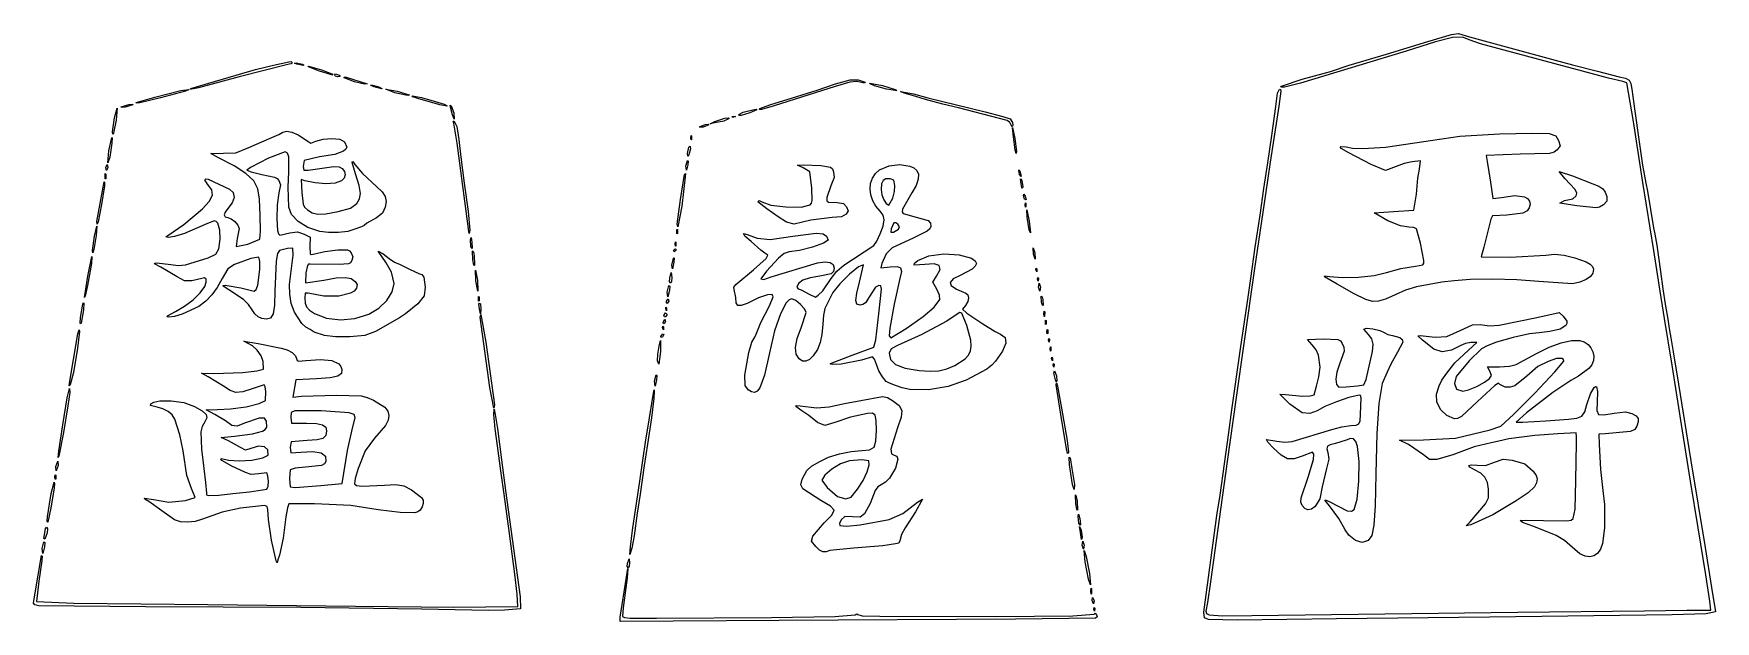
# Model space of a CAD drawing. Extents: x 118 to 1734, y 127 to 2403.
# Drawn here: x 180 to 988, y 2121 to 2403 of the extents above; entities that cross this region are included whole.
import ezdxf

# ---------------------------------------------------------------- set-up
doc = ezdxf.new("R2010")
doc.units = 0
doc.layers.get('0').update_dxf_attribs({"linetype": 'CONTINUOUS'})

msp = doc.modelspace()

# ---------------------------------------------------------------- linework, layer by layer
at = {"color": 7}
for points in [[(744.375, 2121.673515), (742.492265, 2122.552582), (742.23327, 2125.145025), (748.481588, 2171.625), (749.955997, 2181.375), (754.105425, 2211.375), (755.60775, 2222.25), (759.763425, 2251.5), (763.5618, 2277.375), (764.6799, 2285.25), (766.886625, 2300.25), (769.1733, 2315.625), (771.042825, 2328.375), (772.86075, 2340.75), (774.7911, 2353.875), (776.68425, 2367.75), (777.556828, 2374.098998), (778.533975, 2376), (779.038485, 2375.925751), (779.166703, 2375.122245), (778.115475, 2367.842903), (775.13235, 2348.25), (774.01485, 2341.125), (771.774, 2325.75), (766.539225, 2290.125), (761.4804, 2255.25), (757.48845, 2227.125), (753.3627, 2197.5), (749.5719, 2169.75), (745.441642, 2139.75), (743.935658, 2129.775585), (743.181334, 2125.734715), (743.499982, 2124.578337), (744.720377, 2123.871822), (751.180021, 2123.429856), (765.1875, 2123.651768), (892.875, 2125.15743), (953.625, 2125.873898), (974.1165, 2126.17962), (985.607925, 2126.24997), (985.08945, 2130.56247), (983.1549, 2143.12497), (979.558275, 2165.62497), (975.878475, 2188.12497), (972.00285, 2212.12497), (966.999525, 2243.62497), (963.35175, 2266.12497), (960.7944, 2282.24997), (958.1577, 2298.74997), (952.94145, 2331.37497), (948.3939, 2360.518117), (945.325125, 2379.080617), (943.3491, 2379.74997), (936.45585, 2381.351167), (924, 2384.701845), (910.125, 2388.397853), (874.98375, 2397.809377), (870.10875, 2399.546212), (866.328237, 2400.970774), (861.533775, 2400.84708), (853.312113, 2398.766438), (839.25, 2394.320152), (788.625, 2378.885153), (780.829978, 2377.014578), (779.144171, 2376.943507), (779.4906, 2377.531252), (789.440597, 2380.899664), (799.506075, 2383.49997), (802.9473, 2384.569538), (811.875, 2387.505953), (829.875, 2392.896743), (849.75, 2398.977548), (861.099375, 2402.358143), (864.394369, 2402.683151), (869.724375, 2401.22976), (887.25, 2396.31804), (910.875, 2389.912882), (919.125, 2387.673495), (931.125, 2384.625105), (941.625, 2382.034628), (944.685784, 2381.332399), (946.382484, 2380.428052), (947.191461, 2378.849572), (947.589075, 2376.124943), (949.125825, 2365.49997), (951.00915, 2351.99997), (952.8453, 2339.62497), (954.3885, 2331.015818), (955.2216, 2327.093647), (958.028475, 2309.62497), (958.690875, 2306.538997), (959.6514, 2301.288997), (961.456575, 2288.601053), (962.5551, 2280.351053), (963.6399, 2272.87497), (964.934925, 2265.74997), (965.62485, 2261.24997), (966.350475, 2256.74997), (967.524375, 2249.99997), (970.093575, 2234.62497), (976.0506, 2197.87497), (982.90095, 2156.24997), (985.92405, 2137.069275), (987.75, 2125.3227), (983.344259, 2124.481398), (966.970106, 2123.863872), (879.375, 2122.87179), (805.875, 2122.082295), (758.1607, 2121.394441), (744.375, 2121.673485)], [(255.876982, 2376.37698), (264.439477, 2378.991127), (286.875, 2385.455393), (295.5, 2387.59743), (302.8125, 2389.206637), (304.039537, 2389.318642), (304.5, 2388.837472), (304.074263, 2388.246007), (303.050685, 2388), (279, 2381.931555), (259.5, 2376.713085), (256.361419, 2376.050904), (255.792067, 2376.09084), (255.876982, 2376.37698)], [(306.75, 2388), (305.545073, 2388.485636), (306.375, 2388.622522), (309.375, 2388), (310.131735, 2387.538043), (309.740837, 2387.384057), (306.75, 2388)], [(322.875, 2383.102943), (317.625, 2384.640142), (312.375, 2386.706797), (312.141141, 2387.165452), (312.96531, 2386.998248), (318.59031, 2385.30483), (323.5875, 2383.416967), (324.001296, 2382.849383), (322.875, 2383.102943)], [(324.75, 2382.75), (325.329724, 2383.454767), (327, 2382.75), (327.571613, 2382.163762), (326.4375, 2382.011483), (325.245703, 2382.223686), (324.75, 2382.75)], [(334.373693, 2379.651157), (329.498693, 2381.530673), (329.488874, 2381.878457), (330.375, 2381.776882), (340.5, 2378.604052), (339.177542, 2378.422922), (334.373693, 2379.651157)], [(229.67217, 2369.672167), (238.609672, 2372.25294), (251.0625, 2375.470912), (255, 2375.977568), (253.3125, 2375.05212), (241.324388, 2371.964693), (231.389599, 2369.503282), (229.715482, 2369.300602), (229.67217, 2369.672167)], [(343.875, 2377.146), (342.196875, 2377.851277), (342.375, 2378.15853), (346.125, 2377.152082), (347.521801, 2376.421473), (347.536397, 2376.176725), (343.875, 2377.146082)], [(353.8125, 2374.378552), (349.5, 2376.09624), (354.822165, 2375.129925), (360.687502, 2373.290385), (360.469634, 2373.052346), (359.062295, 2373.184253), (353.8125, 2374.378552)], [(529.051208, 2366.801213), (533.86371, 2368.575195), (546.75, 2372.538323), (556.5, 2375.591827), (565.407623, 2378.5599), (572.308354, 2380.60716), (576.153518, 2380.549005), (579.558398, 2379.4416), (579.459427, 2379.118781), (578.499387, 2379.069298), (575.633947, 2379.68766), (572.258046, 2379.391265), (565.133947, 2377.347638), (549, 2372.206207), (535.895805, 2368.11852), (529.788024, 2366.381708), (528.852963, 2366.342075), (529.051208, 2366.801213)], [(589.875, 2376.02046), (584.047703, 2377.716383), (581.973306, 2378.57556), (581.765963, 2378.967082), (587.965142, 2377.758588), (593.97621, 2375.968462), (594.730063, 2375.424824), (593.999985, 2375.366685), (589.874985, 2376.02046)], [(649.5, 2359.14108), (649.004297, 2360.153097), (647.8125, 2360.983883), (624.441315, 2367.04545), (616.875, 2368.835512), (608.625, 2371.15941), (602.25, 2373.015998), (598.224, 2374.100535), (596.479335, 2374.97934), (602.738033, 2373.894212), (609.625995, 2371.951643), (630, 2366.992238), (637.125, 2365.146953), (645.700267, 2362.996523), (649.14505, 2361.912155), (650.322908, 2360.0625), (650.510448, 2358.602141), (650.18514, 2358), (649.5, 2359.14108)], [(218.309213, 2355.663525), (219.161938, 2362.329803), (220.539533, 2367), (220.002488, 2361.1875), (218.718878, 2354.958398), (218.432796, 2354.535508), (218.309213, 2355.663525)], [(222.398438, 2367.638257), (226.125, 2368.744793), (227.86866, 2368.865882), (227.965948, 2368.571513), (224.273438, 2367.464085), (222.601175, 2367.295386), (222.398438, 2367.638257)], [(375.375, 2368.512203), (364.808301, 2371.55307), (362.48432, 2372.410652), (362.118457, 2372.831152), (366.598583, 2372.023703), (372.678945, 2370.364013), (377.452058, 2368.849488), (378.91519, 2368.130784), (378.75, 2367.856125), (375.375, 2368.512203)], [(381.42069, 2363.8125), (380.50509, 2367.375), (380.37442, 2368.325429), (380.857343, 2368.125), (382.122469, 2364.639901), (382.289775, 2361.75), (381.42069, 2363.8125)], [(519, 2363.834633), (521.0625, 2364.958207), (525.576967, 2366.12013), (527.184967, 2366.473285), (527.607803, 2366.222175), (524.171422, 2364.728843), (520.078088, 2363.503222), (519.316687, 2363.429918), (519, 2363.834633)], [(389.314298, 2307.75), (388.804725, 2311.438605), (383.63865, 2350.125), (382.060178, 2359.81053), (381.842821, 2360.750454), (382.275675, 2360.763638), (383.47845, 2358.10688), (384.430373, 2352), (385.506757, 2343.375), (387.035348, 2331), (388.974128, 2317.43016), (389.801325, 2308.43016), (389.518771, 2306.813813), (389.314298, 2307.75)], [(500.038935, 2358.073365), (502.838522, 2359.195587), (504.165151, 2359.311729), (504.496042, 2358.945855), (501.735615, 2357.83791), (500.295584, 2357.768871), (500.038935, 2358.073365)], [(507.446055, 2360.504212), (512.257255, 2362.119758), (513.86411, 2362.301031), (514.228005, 2361.916673), (511.69668, 2360.756917), (507.375, 2359.884832), (505.125, 2359.428765)], [(515.859375, 2363.012332), (517.296877, 2362.953158), (516.312502, 2362.559242), (515.533935, 2362.709522), (515.859375, 2363.012363)], [(651.534442, 2346.75), (650.713642, 2353.125), (650.3484, 2357.625), (651.435855, 2352.375), (652.248067, 2346.14905), (652.089291, 2345.17933), (651.534442, 2346.75)], [(216.497512, 2346.5625), (217.849587, 2352.884298), (218.038906, 2352.650811), (217.892235, 2350.125), (217.004126, 2343.375701), (215.991975, 2340.75), (216.497512, 2346.5625)], [(319.972613, 2257.890127), (315.097613, 2259.562598), (313.125, 2260.765635), (311.121879, 2261.836769), (309.066227, 2263.720829), (305.530118, 2269.12152), (304.085407, 2273.216802), (303.334297, 2277.662282), (303.279059, 2282.432001), (303.921967, 2287.5), (304.934543, 2296.5), (304.874993, 2299.875), (302.252167, 2299.614705), (298.414605, 2298.704303), (297.419211, 2297.176819), (296.739265, 2293.633341), (296.182485, 2279.25), (295.990417, 2272.444264), (295.372772, 2268.325457), (294.150111, 2266.293921), (292.142992, 2265.75), (289.984666, 2266.033361), (288.116103, 2266.884923), (286.533936, 2268.306907), (285.234795, 2270.301533), (283.569299, 2272.777035), (281.120338, 2275.233923), (274.124993, 2279.87388), (271.284898, 2281.569029), (271.37595, 2281.900077), (272.311193, 2282.085802), (279.796117, 2280.787627), (286.239255, 2279.25), (287.135328, 2280.051125), (288.033735, 2281.977232), (288.937793, 2289.551243), (288.894508, 2293.476032), (288.459698, 2295.540292), (284.6676, 2294.895561), (276.749993, 2291.889555), (273.526899, 2289.811381), (270.8937, 2285.302492), (268.525785, 2280.975562), (265.923443, 2277.363827), (262.994246, 2274.356686), (259.645762, 2271.84354), (251.741459, 2268.073976), (247.951777, 2266.95688), (245.249993, 2266.701472), (244.492989, 2266.928191), (244.670637, 2267.371466), (248.432302, 2269.422847), (252.856203, 2271.978777), (256.942994, 2275.072635), (260.290552, 2278.359301), (262.496753, 2281.493655), (263.249085, 2283.545865), (263.214691, 2284.989889), (262.465288, 2285.634611), (261.072592, 2285.288918), (256.351313, 2284.119683), (252.815191, 2284.071915), (249.226313, 2286.061433), (241.499993, 2290.617232), (238.416259, 2292.361471), (238.513733, 2292.649602), (239.538517, 2292.726465), (246.31512, 2291.90001), (249.750631, 2291.512665), (253.279038, 2291.817096), (264.179145, 2295.149737), (267.893736, 2296.889189), (269.237467, 2299.409947), (269.966944, 2304.058285), (269.755722, 2308.451012), (268.742782, 2311.718461), (267.979099, 2312.658434), (267.067103, 2312.990963), (262.755885, 2311.198298), (252.87888, 2306.895799), (248.057842, 2305.374435), (245.15571, 2304.928665), (243.847469, 2305.283433), (244.874993, 2305.872263), (252.419213, 2311.168852), (261.386048, 2318.618955), (264.720388, 2322.248525), (266.201488, 2325.208134), (265.900608, 2327.835095), (263.889007, 2330.46672), (262.545344, 2332.580879), (262.999738, 2332.988179), (264.187493, 2332.824405), (274.44987, 2328.07611), (276.167718, 2326.449657), (276.595147, 2324.182257), (275.754868, 2321.543811), (273.669593, 2318.80422), (272.324402, 2317.125884), (271.866116, 2315.758064), (272.296406, 2314.837267), (273.616942, 2314.5), (275.273573, 2313.949736), (277.033385, 2312.599011), (278.43074, 2310.897924), (279, 2309.296575), (278.100892, 2304.409868), (277.587525, 2300.662478), (283.221526, 2301.793415), (288.90564, 2304.17295), (289.297601, 2308.015447), (289.200453, 2315.422074), (288.73144, 2323.240021), (288.007808, 2328.316478), (286.025545, 2332.053629), (282.31575, 2335.680055), (276.715657, 2339.322843), (269.0625, 2343.10908), (265.498238, 2345.162497), (271.4841, 2345.38083), (277.502749, 2345.60241), (283.673362, 2348.105018), (293.60661, 2352.335198), (298.131188, 2354.255137), (300.01531, 2355.455192), (301.991689, 2355.848252), (304.341101, 2355.432867), (307.344323, 2354.207588), (312.554543, 2350.8759), (313.523616, 2350.128436), (315.789083, 2351.045933), (319.335632, 2352.131465), (323.53508, 2352.455925), (327.310578, 2352.032654), (329.58528, 2350.874993), (330.666291, 2348.271454), (330.267424, 2347.210164), (329.200496, 2346.283548), (324.937023, 2344.757407), (317.625, 2343.539168), (310.323982, 2341.90998), (309.761482, 2338.980435), (310.116783, 2337.216796), (312.1875, 2337.234645), (324.468318, 2338.90608), (327.127852, 2338.7806), (328.560615, 2338.070137), (329.651506, 2336.57859), (329.944687, 2334.947145), (329.453108, 2333.384269), (328.189718, 2332.098428), (325.097495, 2331.037482), (320.649242, 2330.697666), (315.574575, 2331.076024), (310.60311, 2332.169603), (308.83122, 2332.71906), (309.111818, 2326.540215), (309.702592, 2320.935502), (310.466781, 2319.535401), (311.833043, 2318.180678), (314.041874, 2316.67173), (316.74346, 2316.070256), (320.682062, 2316.338959), (326.601937, 2317.44054), (332.494582, 2319.033079), (335.466563, 2321.247833), (336.868444, 2323.40142), (337.253171, 2326.044415), (336.592593, 2329.833171), (334.85856, 2335.42404), (333.347084, 2340.969547), (333.599209, 2341.355462), (334.542645, 2339.876715), (338.18992, 2335.560322), (345.190365, 2329.270425), (347.739891, 2326.834168), (349.185398, 2324.553962), (349.632821, 2322.168706), (349.188098, 2319.4173), (347.814143, 2316.639712), (344.987842, 2314.349602), (340.3125, 2311.782308), (339, 2310.662505), (337.837755, 2309.999978), (334.501163, 2308.875577), (331.233719, 2307.871927), (326.726994, 2307.314632), (321.926271, 2307.265304), (317.77683, 2307.78555), (311.994573, 2309.765042), (307.310917, 2312.574576), (304.137363, 2315.893203), (302.885415, 2319.399975), (302.604212, 2328.981875), (302.93619, 2336.376465), (302.843813, 2343.628869), (302.182961, 2345.411561), (301.105725, 2346), (293.068719, 2342.979218), (284.447018, 2338.46397), (282.769035, 2337.174098), (284.822018, 2336.36751), (289.875, 2335.104923), (295.956708, 2333.90868), (297.275534, 2333.218791), (298.124085, 2332.231657), (298.815186, 2330.129938), (298.073385, 2326.289497), (297.258961, 2320.608218), (297.08968, 2313.866388), (297.518909, 2308.276303), (297.943392, 2306.604508), (298.500015, 2306.05026), (303.436028, 2307.109965), (307.099073, 2307.600889), (310.186028, 2306.559697), (313.125, 2305.125), (313.03392, 2300.750243), (313.188621, 2297.085637), (313.654011, 2296.695856), (314.53392, 2296.863682), (320.244635, 2298.271691), (326.468355, 2298.998805), (330.980337, 2299.026514), (331.974979, 2298.521124), (332.762243, 2297.520803), (333.55127, 2295.68613), (333.122468, 2293.84428), (332.521238, 2292.841739), (331.586446, 2292.272228), (327.01608, 2291.8875), (313.146443, 2292.099143), (312.352625, 2292.093591), (311.824666, 2291.556446), (311.094038, 2287.927402), (310.831988, 2283.168015), (319.71207, 2284.532183), (325.659121, 2285.5105), (329.919308, 2285.732094), (332.846195, 2285.180744), (334.793347, 2283.840225), (335.620265, 2282.36105), (335.344732, 2280.624165), (334.312521, 2279.254489), (332.455129, 2278.158278), (326.850914, 2276.847923), (319.7043, 2276.816456), (312.1875, 2278.187235), (310.768954, 2278.157041), (310.5, 2275.913167), (310.700077, 2273.490177), (311.422737, 2271.647261), (312.851623, 2270.094596), (315.170377, 2268.542355), (321.009061, 2266.204462), (327.625889, 2265.366649), (334.534867, 2266.035002), (341.25, 2268.21561), (346.041801, 2271.084476), (349.895108, 2274.739592), (352.482039, 2278.788719), (353.474707, 2282.83962), (352.121295, 2288.302207), (349.605465, 2292.75), (345.75, 2298.3957), (348.156617, 2297.161688), (351.074692, 2294.799397), (353.550457, 2293.111277), (356.302725, 2292), (360.75, 2289.75), (365.56617, 2287.5), (366.770355, 2287.110979), (367.631059, 2285.931001), (368.355915, 2281.12068), (367.898491, 2276.912853), (364.766048, 2273.109165), (358.94541, 2268.236348), (355.94541, 2266.36374), (344.49171, 2259.801533), (339.325378, 2257.863697), (332.11671, 2257.237178), (325.316845, 2257.297424), (319.972613, 2257.890127)], [(495.868417, 2352.75), (495.979542, 2353.798828), (496.24671, 2353.6875), (496.24671, 2351.8125), (495.979542, 2351.701172), (495.868417, 2352.75)], [(819.91635, 2275.10229), (814.29135, 2277.911753), (806.25, 2282.570857), (800.058994, 2286.061215), (800.269964, 2286.491555), (802.5, 2286.225893), (808.796216, 2285.711871), (816.457584, 2285.922075), (823.983911, 2286.753605), (829.875, 2288.103562), (836.725256, 2289.991296), (843.75, 2291.18532), (847.303547, 2291.867212), (847.733882, 2292.588161), (847.728975, 2293.875), (846.208237, 2302.122435), (844.2681, 2309.044823), (842.952319, 2309.664107), (840.527175, 2309.827282), (836.552428, 2310.438692), (830.4723, 2312.976135), (823.910475, 2316.807427), (833.305725, 2317.333275), (843.041025, 2317.99104), (844.18875, 2325.771525), (844.938525, 2333.33964), (845.69775, 2337.746625), (846.1779, 2341.688962), (842.218125, 2341.26327), (838.335094, 2340.398979), (834.55995, 2338.918785), (829.3356, 2337), (822.425325, 2339.972212), (811.851975, 2345.556068), (808.154578, 2347.671315), (807.622499, 2348.27899), (807.897825, 2348.641605), (810.503925, 2348.435445), (813.517529, 2347.833076), (818.554622, 2347.579464), (829.3272, 2348.188875), (856.5, 2352.283327), (865.041, 2353.462567), (884.166, 2354.653425), (899.804633, 2354.983294), (907.889053, 2354.767301), (911.195921, 2353.690268), (912.5019, 2351.437013), (913.196203, 2348.886426), (911.7525, 2346.911558), (910.416722, 2345.836661), (908.095725, 2345.256326), (893.978025, 2344.807545), (877.708125, 2344.208115), (878.166225, 2341.36275), (879.749175, 2331.42927), (880.886325, 2323.613677), (885.0603, 2324.1219), (891.50415, 2325.0129), (896.088825, 2324.408012), (897.585605, 2323.581018), (898.49955, 2322.423741), (898.791314, 2320.950746), (898.42155, 2319.176595), (897.35348, 2317.66458), (895.328569, 2316.609262), (887.625, 2315.609992), (880.80765, 2315.319548), (879.950831, 2313.673164), (879.038775, 2309.8125), (876.668625, 2300.275995), (875.25, 2295.602453), (889.277494, 2295.445855), (906.375, 2296.44663), (910.563306, 2296.844358), (915.181791, 2296.431216), (920.233161, 2295.206737), (925.720125, 2293.170457), (927.664688, 2292.152978), (928.78395, 2291.038554), (929.176462, 2289.664984), (928.940775, 2287.870065), (927.861236, 2286.258856), (925.645959, 2284.748317), (922.622047, 2283.51006), (919.1166, 2282.715697), (902.9916, 2283.785145), (892.410068, 2284.623158), (880.79535, 2284.978473), (870.104988, 2284.8327), (862.296525, 2284.16745), (856.5, 2283.431595), (844.22955, 2281.333046), (839.01307, 2279.656854), (833.9949, 2277.452677), (829.395618, 2275.314761), (826.093397, 2274.306771), (823.22229, 2274.284137), (819.91635, 2275.10229)], [(493.5, 2339.08074), (494.238705, 2341.868017), (494.655891, 2341.545741), (494.505975, 2339.849782), (493.76611, 2337.159385), (493.5, 2339.08074)], [(494.272972, 2345.25), (495, 2348.25), (495.579325, 2348.765522), (495.727028, 2347.5), (495, 2344.5), (494.420675, 2343.984478), (494.272972, 2345.25)], [(214.646212, 2334.375), (214.767407, 2335.574324), (215.019743, 2335.298227), (214.991917, 2333.048227), (214.736272, 2333.057137), (214.646175, 2334.375)], [(215.032687, 2338.5), (215.712472, 2340), (216, 2338.5), (215.320215, 2337), (215.032687, 2338.5)], [(489.273322, 2311.3125), (490.922745, 2323.125), (492.866265, 2335.125), (493.250666, 2335.663857), (493.217823, 2334.038301), (491.511908, 2319.9375), (489.572775, 2310), (489.273322, 2311.3125)], [(523.423215, 2231.911365), (521.991108, 2233.981454), (521.862578, 2238.813997), (523.731053, 2249.690688), (525.229107, 2254.67607), (526.539292, 2257.149285), (527.25, 2258.585055), (529.47005, 2264.157724), (533.641507, 2272.125), (535.467472, 2276.520968), (535.000318, 2277.581493), (532.6875, 2277.402982), (528.356977, 2275.913272), (522.851415, 2273.222115), (520.109738, 2272.23187), (518.49115, 2272.283133), (517.717712, 2273.526309), (517.511483, 2276.111805), (516.760335, 2279.980687), (516.495705, 2281.015962), (517.423102, 2282.398841), (525.953865, 2289.375), (532.034003, 2294.81259), (532.881086, 2296.387911), (531.410085, 2297.37048), (529.5, 2298.826553), (524.869733, 2302.975237), (521.865586, 2305.58021), (521.144947, 2306.83998), (522.962715, 2306.394232), (527.696961, 2304.654814), (534.021112, 2303.895922), (544.791173, 2305.48275), (556.134549, 2306.999235), (559.370327, 2306.645075), (560.973615, 2305.549275), (561.75, 2303.693565), (559.511292, 2302.182327), (554.2236, 2300.294233), (548.029568, 2298.682414), (543.071843, 2298), (540.749285, 2297.266505), (537.925433, 2294.997232), (532.168052, 2288.823557), (529.5, 2285.064458), (530.886663, 2284.825532), (534.375, 2285.984858), (556.68903, 2292.811125), (560.188646, 2293.285606), (562.710706, 2292.999214), (564.23717, 2291.957862), (564.75, 2290.167465), (564.381475, 2288.646312), (563.188851, 2287.546989), (557.809012, 2286.324675), (553.180506, 2285.604452), (549.728971, 2284.448798), (547.558666, 2282.907727), (546.77385, 2281.03125), (547.365874, 2280.313578), (548.822752, 2279.772952), (552.68751, 2277.804202), (555.677257, 2276.28195), (557.088792, 2277.184154), (559.189282, 2279.406869), (563.234153, 2285.19261), (565.973422, 2288.763965), (569.34852, 2291.625), (583.710135, 2301.156322), (585.214603, 2303.176733), (586.85517, 2306.634452), (588.178734, 2310.421967), (588.732195, 2313.431768), (588.25688, 2315.615978), (586.80201, 2317.556768), (584.701204, 2319.942957), (583.188457, 2322.562841), (582.265142, 2325.313057), (581.932634, 2328.090243), (582.192308, 2330.791037), (583.045537, 2333.312076), (584.493696, 2335.55), (586.53816, 2337.401445), (591.025877, 2339.337686), (596.210099, 2339.923841), (601.001937, 2339.177406), (602.910433, 2338.309934), (604.3125, 2337.115875), (605.150638, 2335.275249), (605.063893, 2332.897576), (604.038952, 2329.91871), (602.0625, 2326.274505), (597.54198, 2318.510912), (597.280838, 2317.17167), (597.857768, 2316.361193), (604.000005, 2314.607123), (609.870742, 2313.025402), (610.950732, 2311.834933), (611.10042, 2310.187193), (610.668677, 2309.118428), (609.384502, 2308.017257), (602.625, 2304.650332), (592.537552, 2300.019653), (589.603494, 2297.11686), (587.57433, 2292.476933), (587.044432, 2290.328865), (591.642698, 2290.86255), (594.899803, 2291.025651), (596.591895, 2290.357151), (596.971371, 2288.556176), (596.290628, 2285.32185), (593.427518, 2272.959803), (591.392798, 2261.4375), (591.169218, 2257.706861), (591.863857, 2256.75225), (599.25, 2261.260148), (607.5, 2267.063355), (612.713789, 2271.477572), (615.46218, 2275.205325), (615.261377, 2277.313323), (613.93608, 2280.203123), (611.989343, 2283.52497), (613.869667, 2286.295793), (615.518176, 2289.505756), (615.176799, 2291.473427), (612.767884, 2292.277052), (608.213775, 2291.994878), (603.028073, 2291.723992), (603.256984, 2292.593499), (604.820812, 2293.814783), (610.093305, 2296.148055), (617.287281, 2297.158121), (624.759813, 2296.658962), (630.625764, 2294.961085), (632.367167, 2293.759662), (633, 2292.375), (632.465577, 2291.118137), (630.929754, 2289.711646), (625.258597, 2286.744143), (621.788873, 2285.015516), (620.340755, 2283.411872), (620.887685, 2281.839624), (623.403105, 2280.205185), (627.9375, 2278.21812), (628.913637, 2277.389162), (629.208008, 2275.940684), (628.828225, 2274.160369), (627.781898, 2272.3359), (626.313802, 2270.46951), (628.344398, 2268.617558), (636, 2263.468447), (642, 2259.76341), (644.625, 2258.60145), (646.761843, 2256.979219), (647.05768, 2254.221491), (645.528339, 2250.412519), (642.189645, 2245.636553), (640.338586, 2243.607871), (637.969612, 2241.801138), (628.125, 2236.560885), (619.425396, 2233.413148), (609.95558, 2231.858414), (601.071457, 2232.001006), (597.272751, 2232.741399), (594.128933, 2233.945245), (591.265193, 2234.99538), (589.696449, 2235.86723), (587.829321, 2238.057618), (586.100491, 2240.949385), (584.946645, 2243.925375), (584.012989, 2246.626518), (583.144718, 2247.75), (577.849005, 2246.149957), (568.125626, 2244.238442), (563.980995, 2243.998001), (562.92814, 2244.148394), (562.875, 2244.514163), (573.375, 2248.443015), (583.820438, 2252.325577), (584.698395, 2255.795437), (586.144283, 2268.375), (587.459972, 2280.209632), (587.12572, 2281.672362), (586.128007, 2281.875), (584.536695, 2281.019195), (582.753007, 2278.417103), (579.695346, 2273.66059), (578.461393, 2272.750312), (577.12068, 2272.5), (575.607158, 2273.010674), (575.072239, 2274.774562), (575.509286, 2278.139464), (576.911663, 2283.45318), (578.755643, 2291.744392), (576.363968, 2290.821086), (572.021053, 2287.312653), (567.377406, 2282.708991), (564.083535, 2278.5), (560.160101, 2270.853922), (559.519331, 2267.70734), (559.23783, 2263.38552), (558.830708, 2258.450429), (558.008382, 2254.558555), (556.634926, 2251.265107), (554.574412, 2248.125292), (552.888426, 2246.410691), (551.167935, 2245.586725), (549.489513, 2245.670082), (547.929735, 2246.677448), (546.464561, 2249.024162), (546.137462, 2252.187738), (546.966691, 2256.437691), (548.970503, 2262.043537), (551.247465, 2268.975735), (550.422774, 2270.672424), (548.479024, 2272.837314), (546.218445, 2274.701585), (544.44327, 2275.496415), (543.105942, 2275.024354), (541.712912, 2273.64102), (538.861996, 2268.384869), (536.095029, 2260.216637), (533.616517, 2249.625), (531.219187, 2238.891648), (528.950397, 2232.759887), (527.756768, 2231.232902), (526.466351, 2230.632274), (525.036171, 2230.883322), (523.423252, 2231.911365)], [(541.796235, 2312.282475), (537.77472, 2314.845218), (532.405687, 2318.682293), (528, 2322.0543), (528.620067, 2322.723673), (529.938855, 2322.011175), (534.233609, 2320.451468), (541.497258, 2319.554621), (548.781751, 2319.511178), (553.13904, 2320.511678), (553.793613, 2321.310767), (554.11676, 2322.625533), (553.951575, 2328.628148), (553.022775, 2336.415435), (549.84594, 2338.383825), (547.125, 2339.614575), (550.125, 2339.832915), (558.375, 2339.46315), (563.015632, 2338.618339), (563.866295, 2337.814486), (564.421478, 2336.410905), (564.709403, 2333.62606), (563.125778, 2329.660905), (561.121958, 2324.115913), (561.167269, 2322.542551), (561.9375, 2321.942512), (566.217472, 2321.755012), (569.143019, 2321.270093), (570.692595, 2319.613785), (571.427196, 2317.674723), (570.421388, 2316.051285), (568.276933, 2314.789656), (563.696258, 2314.480777), (553.532205, 2313.302259), (545.52084, 2311.292423), (541.796235, 2312.282505)], [(653.717655, 2335.153995), (653.297542, 2337.248843), (653.542208, 2337.339945), (654.063652, 2336.328615), (654.483765, 2334.233767), (653.717655, 2335.153995)], [(921.243825, 2320.05492), (913.110975, 2321.382825), (915.300112, 2322.617472), (919.2861, 2323.495815), (920.9571, 2324.919847), (921.174896, 2326.250041), (920.424272, 2327.941615), (915.442575, 2333.280945), (912.8052, 2336.555205), (919.1757, 2334.476828), (928.9743, 2330.707635), (931.765451, 2329.596954), (933.664744, 2328.320018), (934.870784, 2326.690954), (935.582175, 2324.523885), (935.616169, 2322.314132), (934.064475, 2320.586385), (932.174138, 2319.500492), (930.461325, 2319.11742), (921.243825, 2320.05492)], [(210.75, 2312.535203), (214.193407, 2331.687502), (214.466059, 2331.467531), (214.378985, 2329.743007), (213.022395, 2320.822132), (211.374497, 2312.465469), (210.913174, 2311.369909), (210.75, 2312.535203)], [(592.865887, 2323.746765), (593.670982, 2326.903633), (593.86542, 2329.934265), (593.309632, 2332.419188), (591.517147, 2333.116695), (589.536174, 2333.043927), (588.215368, 2332.229135), (587.478665, 2330.581276), (587.25, 2328.009307), (587.596358, 2325.40094), (588.485489, 2322.979064), (589.692476, 2321.194983), (590.992403, 2320.5), (592.865887, 2323.746765)], [(654.841897, 2328.75), (654.313155, 2331.75), (654.119668, 2333.060643), (654.747735, 2332.29093), (655.27647, 2329.29093), (655.015908, 2328.444836), (654.841897, 2328.75)], [(656.000002, 2323.250002), (655.522807, 2324.937502), (655.694088, 2325.634115), (656.341553, 2324.75625), (656.81675, 2323.139208), (656.552955, 2322.904036), (656.000002, 2323.250002)], [(656.368417, 2320.5), (656.479542, 2321.548828), (656.74671, 2321.4375), (656.74671, 2319.5625), (656.479542, 2319.451172), (656.368417, 2320.5)], [(658.257007, 2308.652573), (657.303787, 2314.66684), (657.194138, 2318.25), (658.384682, 2312.681206), (658.938915, 2307.188918), (658.257007, 2308.652573)], [(208.610707, 2298.75), (209.656913, 2305.5), (210.721335, 2310.375), (210.343673, 2305.866495), (209.297475, 2299.116495), (208.728152, 2297.503074), (208.610707, 2298.75)], [(595.598505, 2308.993687), (596.060605, 2310.108069), (595.25343, 2311.317998), (594.255788, 2312.001355), (593.414905, 2311.872879), (592.109917, 2309.114895), (591.963387, 2307.51859), (593.157277, 2307.50844), (595.598505, 2308.993687)], [(390.29553, 2300.561648), (390.157852, 2303.749148), (390.446732, 2304.844351), (390.796102, 2302.6875), (390.955572, 2299.697525), (390.29553, 2300.561648)], [(488.368417, 2301.75), (488.479542, 2302.798828), (488.74671, 2302.6875), (488.74671, 2300.8125), (488.479542, 2300.701172), (488.368417, 2301.75)], [(489.118417, 2307.75), (489.229542, 2308.798828), (489.49671, 2308.6875), (489.49671, 2306.8125), (489.229542, 2306.701172), (489.118417, 2307.75)], [(204.837855, 2276.166683), (206.318489, 2286.360353), (208.256947, 2295.734647), (208.158877, 2292.375), (206.268349, 2281.82038), (205.300257, 2277.427554), (204.837855, 2276.166683)], [(391.251322, 2294.150055), (391.039193, 2298.53919), (391.482729, 2298.0223), (391.896505, 2296.194277), (392.10381, 2291.910743), (391.948896, 2291.454124), (391.746323, 2291.698393), (391.251322, 2294.150055)], [(486.761482, 2291.687498), (487.490228, 2295), (487.919523, 2295.115911), (487.74759, 2293.125), (487.035696, 2289.928085), (486.761482, 2291.687498)], [(487.5, 2298.75), (488.294265, 2299.5), (488.719052, 2299.279687), (488.625, 2298.75), (487.830735, 2298), (487.5, 2298.75)], [(660.41667, 2296.91667), (660.23661, 2299.986607), (661.08333, 2297.58333), (661.26339, 2294.513393), (660.41667, 2296.91667)], [(392.64636, 2284.183988), (392.46947, 2289.32213), (393.497235, 2284.517122), (393.692482, 2279.25), (392.64636, 2284.183988)], [(485.75148, 2285.4375), (486.494719, 2288.080867), (486.75, 2285.750002), (486.535195, 2283.807813), (486.01875, 2283), (485.627574, 2283.69353), (485.75148, 2285.4375)], [(661.559212, 2289.437498), (661.709492, 2290.216065), (662.012333, 2289.890625), (661.953157, 2288.453123), (661.559242, 2289.437498)], [(662.309212, 2284.937498), (662.459492, 2285.716065), (662.762333, 2285.390625), (662.703157, 2283.953123), (662.309242, 2284.937498)], [(484.5, 2278.70574), (485.297835, 2281.904565), (485.77268, 2281.57085), (485.57334, 2279.511323), (484.776758, 2276.431147), (484.5, 2278.70574)], [(662.816438, 2281.125), (663.104002, 2283), (663.75, 2281.125), (663.462435, 2279.25), (662.816438, 2281.125)], [(202.909328, 2266.611045), (204.02853, 2272.986045), (204.318034, 2273.689252), (204.45187, 2273.490939), (204.2646, 2270.25), (203.145398, 2263.875), (202.886701, 2263.503823), (202.760392, 2263.844588), (202.909328, 2266.611045)], [(393.868417, 2275.5), (393.979542, 2276.548828), (394.24671, 2276.4375), (394.24671, 2274.5625), (393.979542, 2274.451172), (393.868417, 2275.5)], [(394.366447, 2270.625), (394.162154, 2272.995049), (394.431481, 2273.346488), (394.93143, 2273.068567), (395.106652, 2270.506065), (394.850437, 2268.375)], [(483, 2267.580735), (483.75, 2268.75), (484.5, 2268.044265), (483.75, 2266.875), (483.220313, 2266.891099), (483, 2267.580735)], [(483.809212, 2270.687498), (483.959492, 2271.466065), (484.262333, 2271.140625), (484.203157, 2269.703123), (483.809242, 2270.687498)], [(484.228777, 2274.375), (484.955242, 2275.5), (485.25, 2274.375), (484.523535, 2273.25), (484.137288, 2273.580469), (484.228777, 2274.375)], [(622.549575, 2243.500582), (627.604333, 2246.709923), (629.169208, 2248.495464), (630.128618, 2250.519781), (630.509721, 2252.871519), (630.339669, 2255.639326), (628.454723, 2262.777727), (625.98726, 2268.574352), (624.967974, 2268.97369), (623.699933, 2268.149603), (618.816897, 2264.859412), (611.25, 2260.723823), (606.75, 2258.34726), (595.125, 2253.114968), (592.009747, 2251.548412), (591.15099, 2249.490833), (591.7073, 2246.369274), (594.195701, 2244.001624), (598.765802, 2242.301667), (605.567212, 2241.183187), (610.756208, 2240.821983), (614.97575, 2241.041348), (618.736613, 2241.910982), (622.549575, 2243.500582)], [(664.16616, 2273.866132), (664.017128, 2276.767125), (664.476583, 2276.48266), (664.906088, 2275.216785), (665.06076, 2272.344683), (664.659501, 2272.391615), (664.16616, 2273.866132)], [(665.396212, 2268.375), (665.517407, 2269.574324), (665.769743, 2269.298227), (665.741917, 2267.048227), (665.486272, 2267.057137), (665.396175, 2268.375)], [(922.659075, 2153.259053), (917.945175, 2157.322852), (915.272298, 2159.62512), (911.337572, 2161.969057), (900.5367, 2166.339547), (895.189111, 2168.161489), (893.965631, 2169.10715), (897.212198, 2169.385889), (905.27475, 2169.207067), (916.482459, 2169.065614), (918.525707, 2169.410308), (919.49145, 2170.114703), (920.406591, 2174.549718), (920.7594, 2188.407952), (921.081525, 2206.5), (921.118275, 2209.404937), (921.00015, 2211.184882), (912.18765, 2210.756873), (901.039781, 2209.94042), (888.607275, 2208.391755), (883.87095, 2207.248395), (880.115025, 2206.5), (871.98705, 2204.491053), (861.75015, 2200.692292), (854.0097, 2198.420273), (850.524384, 2198.512604), (847.6347, 2200.727377), (840.457575, 2205.59454), (836.039925, 2207.783302), (847.687575, 2207.801228), (862.980225, 2208.664043), (879.675347, 2212.657128), (884.6919, 2214.367245), (890.883697, 2219.997195), (901.140366, 2230.315624), (910.749864, 2240.467255), (915.00015, 2245.59681), (914.763692, 2246.402696), (914.078081, 2246.87), (911.501981, 2246.818758), (907.557009, 2245.502868), (902.528325, 2242.982115), (897.278325, 2238.466605), (891.516713, 2233.82602), (889.203848, 2233.082118), (886.854225, 2233.178415), (884.25015, 2234.333483), (883.703906, 2234.987858), (881.90565, 2233.990937), (873.59595, 2226.32364), (865.830188, 2219.051725), (864.00517, 2218.048801), (862.501425, 2218.014352), (858.8218, 2219.498431), (855.878859, 2222.337149), (854.091758, 2225.958095), (853.87965, 2229.788858), (855.089972, 2233.732353), (856.4646, 2236.500015), (858.848625, 2239.875015), (862.685072, 2244.747721), (869.1777, 2250.937515), (873.162375, 2254.500015), (870.384525, 2254.500015), (867.8379, 2254.093087), (865.61595, 2253.114727), (861.111966, 2250.905022), (856.57575, 2250.00282), (852.545784, 2251.377449), (847.12515, 2255.62152), (844.987031, 2257.803321), (846.00015, 2257.842233), (853.2696, 2257.065547), (858.832144, 2257.355409), (865.236525, 2260.24608), (871.201819, 2262.984234), (874.842075, 2263.14948), (879.272882, 2262.615639), (883.963303, 2262.837376), (902.080425, 2266.53732), (912.785625, 2268.978128), (914.642925, 2267.233335), (916.379838, 2264.744487), (916.413748, 2263.650461), (915.895144, 2262.661241), (913.211946, 2261.010839), (908.35335, 2259.820523), (903.10335, 2259.16893), (898.592714, 2258.655324), (890.691806, 2256.876212), (882.75442, 2254.674535), (878.13435, 2252.893237), (875.40135, 2251.500015), (869.507034, 2245.742219), (863.36145, 2238.23682), (862.53495, 2234.823217), (863.40045, 2232.150015), (866.495925, 2231.250015), (869.309893, 2231.905318), (873.195234, 2233.498681), (876.954027, 2235.471283), (879.38835, 2237.264302), (880.227019, 2238.745387), (879.49575, 2240.767343), (878.382075, 2242.921058), (884.128725, 2242.898033), (888.996544, 2243.177149), (892.12545, 2244.05409), (901.80705, 2249.233598), (908.037109, 2252.246108), (913.772766, 2254.35504), (918.729458, 2255.474472), (922.622625, 2255.518485), (924.833243, 2254.829036), (926.650914, 2253.608338), (928.035264, 2251.97958), (928.945922, 2250.065951), (929.342514, 2247.99064), (929.184669, 2245.876836), (928.432014, 2243.847727), (927.044175, 2242.026502), (921.981675, 2238.375007), (918.37545, 2236.32618), (909.75045, 2230.59441), (897.00045, 2220.863947), (892.12545, 2216.316427), (895.12545, 2216.289653), (906.37545, 2216.986763), (917.25045, 2217.810037), (921.18589, 2218.198428), (923.637806, 2219.251502), (925.076295, 2221.350092), (925.97145, 2224.87503), (927.873225, 2229.93753), (929.571472, 2232.991978), (930.184326, 2233.509643), (930.641597, 2233.351747), (931.095179, 2231.001718), (930.9438, 2225.92677), (930.820126, 2221.971915), (931.663003, 2220.08807), (934.214291, 2219.800663), (939.21585, 2220.635122), (944.548594, 2221.378338), (947.67645, 2220.50175), (949.647762, 2219.320998), (950.651363, 2218.024065), (950.75502, 2216.434295), (950.0265, 2214.37503), (949.015118, 2212.810705), (947.016731, 2211.897894), (934.87545, 2210.805645), (931.87545, 2210.62503), (931.9107, 2205.75003), (932.557294, 2193.649568), (933.785175, 2183.57121), (934.452169, 2176.895814), (934.52505, 2165.62503), (933.577235, 2158.119225), (932.536687, 2155.405301), (931.151437, 2153.418483), (929.44628, 2152.184612), (927.446009, 2151.729527), (925.175417, 2152.079071), (922.6593, 2153.259082)], [(399.431985, 2232.9375), (394.77504, 2266.6875), (395.064353, 2268), (397.398292, 2254.6875), (401.66193, 2224.6875), (401.371222, 2223), (399.431985, 2232.9375)], [(482.309212, 2261.687498), (482.459492, 2262.466065), (482.762333, 2262.140625), (482.703157, 2260.703123), (482.309242, 2261.687498)], [(482.728777, 2264.625), (483.455242, 2265.75), (483.75, 2264.625), (483.023535, 2263.5), (482.637288, 2263.830469), (482.728777, 2264.625)], [(666.118417, 2264.25), (666.229542, 2265.298828), (666.49671, 2265.1875), (666.49671, 2263.3125), (666.229542, 2263.201172), (666.118417, 2264.25)], [(666.868417, 2259.75), (666.979542, 2260.798828), (667.24671, 2260.6875), (667.24671, 2258.8125), (666.979542, 2258.701172), (666.868417, 2259.75)], [(815.008575, 2159.613113), (811.72455, 2162.17817), (810.024975, 2164.761953), (807.028237, 2170.163431), (802.4511, 2176.171875), (800.33595, 2178.897229), (800.959519, 2179.003076), (802.6875, 2178.13524), (810.911316, 2173.798604), (813.003156, 2173.578561), (814.36575, 2174.463218), (815.76409, 2179.348529), (816.587175, 2188.043111), (816.681823, 2197.514883), (815.89485, 2204.731763), (815.09907, 2207.110987), (814.082831, 2208.331425), (812.637996, 2208.511514), (810.556425, 2207.76969), (805.451325, 2206.129702), (802.895454, 2205.540598), (801.573469, 2204.79558), (801.254112, 2203.624693), (801.706125, 2201.757983), (802.146403, 2198.675733), (801.070575, 2194.17699), (799.045275, 2185.320622), (797.813409, 2179.557032), (795.569325, 2175.9375), (793.861263, 2174.633527), (792.17445, 2174.284913), (790.648005, 2174.880947), (789.42105, 2176.410915), (788.764541, 2178.028694), (788.858147, 2180.021175), (792.324375, 2189.91456), (794.822887, 2198.469155), (794.986216, 2201.053603), (794.3406, 2202), (789.38145, 2200.031498), (785.599908, 2198.729864), (782.410369, 2198.830767), (779.257252, 2200.488233), (775.584975, 2203.856287), (772.972847, 2206.782784), (772.2969, 2208), (777.14655, 2207.167215), (781.092881, 2206.713154), (784.58415, 2207.119065), (803.625, 2212.819733), (808.466344, 2214.147924), (812.73225, 2214.718125), (815.226286, 2214.845034), (816.578081, 2215.470322), (817.185773, 2217.039972), (817.4475, 2219.99997), (817.721916, 2227.937874), (817.417368, 2229.074636), (816.75, 2229.227017), (811.852095, 2228.113741), (805.874962, 2226.148482), (800.272849, 2223.864861), (796.5, 2221.796497), (793.023853, 2220.45226), (789.32085, 2220.770565), (783.467138, 2225.053744), (778.64865, 2229.77709), (781.44165, 2229.67959), (789.549309, 2228.885988), (793.166094, 2229.017699), (795.068625, 2229.518565), (796.2288, 2233.546973), (797.30055, 2238.09441), (797.969128, 2242.693208), (797.2503, 2248.542608), (796.06455, 2251.061175), (794.254425, 2253.370425), (792.000525, 2255.952787), (799.6824, 2256.288637), (806.540606, 2255.938258), (807.783223, 2255.293382), (808.6557, 2254.066012), (809.425254, 2252.33796), (809.496787, 2250.437212), (807.26325, 2244.094147), (805.984147, 2240.328692), (805.494478, 2236.956303), (805.80737, 2234.415602), (806.93595, 2233.145213), (810.49845, 2233.23537), (815.9997, 2233.828162), (819.017166, 2234.263165), (820.029825, 2236.87497), (822.092325, 2245.32084), (823.1991, 2250.292785), (823.450312, 2253.772403), (822.811875, 2256.28737), (821.2497, 2258.365357), (818.9997, 2261.025532), (820.325357, 2261.381214), (823.346747, 2261.064353), (826.630501, 2260.316903), (828.74325, 2259.38082), (830.557725, 2258.385559), (832.79025, 2257.920285), (836.304019, 2256.92872), (837.362552, 2255.944299), (837.7497, 2254.765057), (835.113975, 2249.882092), (831.9996, 2244.087667), (830.137875, 2240.339557), (827.829422, 2234.92664), (826.184213, 2225.263415), (825.155278, 2210.928364), (824.69565, 2191.49997), (824.438304, 2176.224559), (823.862512, 2166.917243), (822.776309, 2161.926521), (820.987725, 2159.600887), (818.258916, 2158.565346), (815.008275, 2159.613113)], [(197.560477, 2235), (199.496633, 2246.362297), (201.670755, 2258.737297), (202.256525, 2260.657082), (202.389754, 2259.797855), (201.386827, 2251.875), (199.476667, 2240.2335), (197.897385, 2234.2335), (197.379841, 2233.761722), (197.560477, 2235)], [(296.750677, 2149.875), (294.540843, 2159.748007), (293.206748, 2169.688283), (292.82808, 2174.463622), (292.481723, 2175.857293), (291.222204, 2176.375187), (279.75, 2175.073335), (270.854457, 2173.169402), (261.39966, 2169.760567), (257.971631, 2168.710542), (254.340538, 2168.30671), (250.895405, 2168.557487), (248.025255, 2169.471285), (241.875, 2173.860997), (235.617802, 2178.32001), (233.804194, 2179.430373), (233.665152, 2179.971544), (237.99732, 2179.194382), (245.303993, 2178), (253.250739, 2178.844579), (258, 2180.257777), (256.142243, 2184.493283), (253.931078, 2190.75), (252.16489, 2202.647268), (250.480282, 2210.230042), (248.183805, 2217.831165), (246.931408, 2219.820158), (244.966363, 2221.507882), (242.473702, 2222.771816), (239.638455, 2223.489443), (236.433432, 2224.403344), (236.678225, 2225.070217), (238.089832, 2225.981175), (241.01233, 2226.640454), (246.386265, 2226.56301), (252.522145, 2225.771829), (257.669752, 2223.78393), (261.228369, 2221.80241), (263.130419, 2220.079169), (263.524062, 2218.39425), (262.557457, 2216.527695), (261.257606, 2214.329869), (260.597119, 2211.654179), (261.029408, 2203.459522), (262.11282, 2194.125), (262.92168, 2187.375), (263.341245, 2182.278495), (263.405511, 2181.561127), (264.138449, 2181.206255), (269.234408, 2181.319792), (275.94843, 2182.093125), (283.973617, 2182.95762), (292.392232, 2184.251288), (292.926645, 2185.648319), (293.073426, 2188.033719), (292.84803, 2190.461102), (292.265918, 2191.98408), (288.248798, 2191.62474), (284.818369, 2191.250754), (282.008332, 2192.264805), (275.461118, 2195.294295), (270.68178, 2197.9572), (270.186515, 2198.671248), (270.434573, 2198.933873), (274.155427, 2198.164102), (279.075477, 2197.739753), (285.140121, 2198.162449), (290.396516, 2199.183201), (292.891822, 2200.553017), (292.863641, 2203.074598), (291.183225, 2204.560219), (288.296325, 2204.837797), (284.648692, 2203.735253), (282.049887, 2202.872172), (279.734722, 2204.142705), (273.923985, 2207.417055), (270.375, 2209.019212), (276.75, 2209.643198), (285.401782, 2210.689753), (290.298894, 2211.97055), (291.599249, 2212.819055), (292.272697, 2213.870441), (292.15455, 2216.77428), (291.280692, 2218.313152), (288.61467, 2218.190355), (281.61213, 2215.836412), (278.017857, 2214.474247), (275.568997, 2214.771293), (272.52966, 2216.908522), (267.421252, 2220.047145), (263.248312, 2222.236395), (268.615957, 2222.371343), (274.958108, 2222.664385), (282.361779, 2223.75328), (288.657756, 2225.231542), (291.676822, 2226.692685), (291.920523, 2230.993953), (291.573757, 2233.265148), (291.03132, 2234.25), (285.300848, 2232.375), (280.787475, 2230.946217), (277.516697, 2230.627461), (274.682737, 2231.490581), (271.479818, 2233.60743), (264.1875, 2238.14253), (261, 2239.886617), (266.882978, 2239.749383), (280.829486, 2240.196756), (287.527669, 2240.961535), (290.653005, 2241.795308), (290.534497, 2245.521967), (289.559626, 2248.217074), (287.71668, 2250.86666), (285.396442, 2253.019902), (282.989692, 2254.22598), (281.25, 2255.20704), (288.1875, 2254.035435), (299.193578, 2251.806907), (302.137803, 2251.087342), (304.539375, 2249.833289), (306.157154, 2248.216957), (306.75, 2246.410552), (306.917966, 2245.86493), (307.557285, 2245.613876), (311.0625, 2245.899113), (318.169388, 2246.460471), (323.493899, 2245.914605), (326.924691, 2244.289123), (327.895147, 2243.080153), (328.35042, 2241.611633), (328.122853, 2239.647996), (326.444466, 2238.407283), (322.692346, 2237.661647), (316.243583, 2237.183243), (306.249645, 2236.582267), (304.838055, 2228.41194), (308.987707, 2228.79027), (325.69659, 2229.370748), (337.55293, 2228.923144), (340.518874, 2228.231885), (343.576905, 2226.94905), (349.019769, 2223.537205), (350.408976, 2221.664769), (350.911868, 2219.615705), (350.529818, 2217.340797), (349.264204, 2214.790831), (344.087783, 2208.668865), (339.578258, 2202.530078), (336.167258, 2194.125), (334.747856, 2189.259093), (334.442646, 2186.805098), (335.426677, 2185.895679), (337.875, 2185.6635), (348.75, 2186.119042), (354.208328, 2186.447443), (358.084484, 2185.874524), (361.746523, 2183.946384), (366.5625, 2180.209125), (367.320159, 2179.009833), (367.438989, 2177.397322), (366.952376, 2175.674356), (365.893703, 2174.143703), (364.813665, 2173.26779), (363.347255, 2172.846182), (356.316405, 2173.021523), (345.735203, 2174.267693), (332.640063, 2176.397835), (315.225885, 2177.25), (302.962875, 2177.25), (302.231438, 2175.326175), (301.505213, 2171.013675), (300.194267, 2160.713594), (298.406535, 2152.5), (297.631335, 2150.25), (297.309674, 2148.887634), (296.750677, 2149.875)], [(479.848455, 2245.707502), (480.07728, 2248.92654), (480.697283, 2252.768235), (481.352092, 2255.53359), (481.336553, 2250.221264), (480.45846, 2244.208462), (479.848455, 2245.707502)], [(481.5, 2257.411477), (482.25, 2258.625), (482.779687, 2258.732051), (483, 2258.338523), (482.25, 2257.125), (481.720313, 2257.017949), (481.5, 2257.411477)], [(667.559212, 2255.687498), (667.709492, 2256.466065), (668.012333, 2256.140625), (667.953157, 2254.703123), (667.559242, 2255.687498)], [(668.368417, 2251.5), (668.479542, 2252.548828), (668.74671, 2252.4375), (668.74671, 2250.5625), (668.479542, 2250.451172), (668.368417, 2251.5)], [(669.059212, 2246.687498), (669.209492, 2247.466065), (669.512333, 2247.140625), (669.453157, 2245.703123), (669.059242, 2246.687498)], [(478.5, 2235.95574), (479.205578, 2239.097543), (479.595413, 2238.631053), (479.474415, 2236.704308), (478.769202, 2233.672855), (478.5, 2235.95574)], [(669.809212, 2243.687498), (669.959492, 2244.466065), (670.262333, 2244.140625), (670.203157, 2242.703123), (669.809242, 2243.687498)], [(670.959337, 2236.580153), (670.207611, 2239.786103), (670.48509, 2241), (671.450985, 2238.5625), (671.56238, 2235.939218), (671.329315, 2235.767583), (670.959337, 2236.580153)], [(192.41859, 2202.375), (194.348722, 2215.125), (196.43043, 2228.061885), (197.605042, 2232.561885), (197.776648, 2230.499662), (196.843222, 2224.125), (194.636498, 2211.375), (192.503839, 2200.06972), (192.179995, 2199.418405), (192.41859, 2202.375)], [(466.88088, 2156.625), (467.93061, 2164.5), (471.352695, 2188.061805), (474.334372, 2207.936805), (475.087762, 2212.5), (478.066792, 2231.25), (478.234201, 2231.857212), (478.270814, 2231.292556), (478.041898, 2227.733681), (477.00726, 2218.5), (475.047465, 2205.75), (473.466172, 2195.625), (471.58866, 2181.75), (470.15388, 2172.75), (468.702337, 2161.875), (467.58777, 2155.875), (466.540815, 2152.875)], [(555.837787, 2156.642295), (553.826341, 2159.255406), (554.512155, 2161.704795), (559.838917, 2168.11089), (563.541845, 2171.799038), (564.626082, 2174.082237), (562.936842, 2176.04744), (558.319335, 2178.781597), (549.722895, 2184.403853), (548.615348, 2186.219349), (549.312082, 2189.07168), (551.556423, 2193.174153), (553.863735, 2195.25), (557.87763, 2197.495972), (562.051869, 2199.481145), (567.312249, 2201.149859), (572.890906, 2202.302258), (578.019975, 2202.738487), (581.734576, 2203.049763), (583.842145, 2204.368766), (584.780766, 2207.307854), (584.988517, 2212.479383), (584.860767, 2217.118294), (584.307448, 2219.639229), (583.041731, 2220.589526), (580.776787, 2220.516525), (572.497617, 2218.693353), (564.945675, 2216.16732), (560.141467, 2214.75), (556.764089, 2216.176147), (552.590745, 2219.516393), (549.19839, 2221.772408), (546.263838, 2223.91722), (546.646184, 2224.35351), (548.320883, 2224.201643), (556.193121, 2223.25748), (562.25394, 2223.743737), (569.625, 2225.279678), (577.5, 2226.736635), (587.961577, 2228.677222), (590.363337, 2228.197453), (592.754228, 2226.752985), (595.92469, 2224.334651), (597.256492, 2222.011283), (596.931977, 2218.776765), (595.13349, 2213.624985), (591.976615, 2203.407779), (592.189257, 2201.180252), (593.550923, 2200.499985), (594.815601, 2199.983198), (595.274909, 2198.601156), (594.220137, 2194.251221), (591.272048, 2189.470012), (589.364709, 2187.548877), (587.316082, 2186.27736), (585.738937, 2185.267558), (584.381083, 2183.557392), (581.944043, 2177.410028), (579.274875, 2172.337823), (577.176597, 2170.855092), (573.48069, 2170.95927), (569.813884, 2171.071798), (568.092382, 2169.430462), (567.319387, 2167.777062), (567.472013, 2166.727972), (570.651799, 2166.5372), (577.228178, 2167.162968), (591.157627, 2169.687825), (597.697882, 2172.543633), (604.679678, 2177.92461), (607.119548, 2179.380435), (603.81559, 2173.336886), (598.72353, 2165.624985), (597.093187, 2162.526379), (596.25, 2159.378273), (595.741118, 2158.356803), (594.1875, 2157.909472), (588, 2157.003457), (573.947347, 2155.91421), (562.559152, 2154.781643), (560.820545, 2154.124148), (559.232653, 2154.184121), (557.62767, 2155.008014), (555.837787, 2156.64228)], [(676.294717, 2203.5), (673.50942, 2220), (671.256562, 2234.187502), (671.399504, 2235.139748), (671.865065, 2233.636457), (673.824472, 2223), (676.595033, 2207.625), (677.118923, 2202), (676.777675, 2201.284502), (676.294717, 2203.5)], [(398.699048, 2126.047658), (366.702345, 2126.645467), (308.625, 2127.43125), (234, 2127.787418), (182.858362, 2128.199655), (180.939306, 2128.745063), (180.371542, 2129.495678), (181.09404, 2134.5), (184.179158, 2152.429155), (184.481359, 2152.053006), (184.371543, 2149.888931), (182.90259, 2140.068495), (181.69131, 2130.308692), (199.678049, 2129.562637), (264, 2128.905585), (334.875, 2128.1076), (382.141146, 2127.566353), (412.870612, 2127.873525), (412.586902, 2133.873525), (411.3603, 2143.5), (408.772267, 2163), (406.240058, 2181.75), (404.713028, 2193), (403.124977, 2205), (401.964165, 2213.200245), (401.325338, 2219.950245), (401.400675, 2222.625), (401.995763, 2220), (403.0146, 2213.25), (404.979907, 2198.25), (406.94862, 2183.625), (413.944657, 2132.631562), (414.156563, 2126.868803), (406.403004, 2126.1264), (398.699048, 2126.047658)], [(318.1875, 2185.930057), (328.561672, 2186.902957), (331.110221, 2202.802452), (333.484553, 2213.512935), (334.767367, 2218.477072), (334.324251, 2220.100993), (331.875, 2220.893865), (318.378747, 2221.778417), (305.772893, 2221.717013), (304.046917, 2220.936883), (303.897893, 2218.592497), (304.125, 2215.875), (311.31417, 2215.875), (316.093542, 2215.712809), (319.060162, 2215.134282), (320.575243, 2214.001492), (321, 2212.17651), (320.646326, 2209.945998), (319.283034, 2208.590282), (316.456723, 2207.886478), (311.713988, 2207.611702), (303.972278, 2206.972275), (303.511105, 2204.309372), (303.832972, 2201.667022), (308.59245, 2201.934743), (314.336922, 2202.299911), (318.359502, 2201.6528), (320.509943, 2200.048213), (320.637997, 2197.540957), (319.973924, 2196.368678), (318.516879, 2195.625261), (310.947262, 2194.775288), (305.949321, 2194.220377), (303.59352, 2193.489397), (303.130042, 2189.388937), (303.53382, 2185.268588), (305.883885, 2185.045695), (318.187485, 2185.930057)], [(190.957545, 2195.0625), (191.957505, 2197.632654), (192.142268, 2195.624317), (191.153655, 2193), (190.957545, 2195.0625)], [(575.97255, 2184.20745), (578.595743, 2188.402847), (580.537916, 2192.517218), (581.528711, 2195.862902), (581.297767, 2197.752232), (577.968233, 2198.351338), (572.024948, 2197.825658), (567.811701, 2196.383083), (563.508795, 2193.854671), (560.151153, 2190.971514), (558.7737, 2188.464705), (561.25663, 2184.978097), (566.229383, 2180.736967), (570.354383, 2179.519943), (572.822597, 2180.392651), (575.97255, 2184.207443)], [(679.157227, 2186.4375), (677.740479, 2195.868185), (677.595375, 2199.595372), (678.004343, 2199.312502), (678.810383, 2194.125), (680.034449, 2186.406594), (679.978912, 2184), (679.157227, 2186.4375)], [(870, 2168.476965), (877.384275, 2177.212635), (878.772741, 2180.123972), (878.844675, 2184.139868), (878.300428, 2187.411576), (877.101994, 2189.92024), (875.092181, 2191.885044), (872.1138, 2193.525172), (869.899211, 2194.706852), (869.384728, 2195.497469), (870.536357, 2195.836724), (873.3201, 2195.664315), (877.427306, 2195.602255), (881.66535, 2197.111298), (885.9318, 2198.642712), (890.15775, 2198.1978), (896.348175, 2196.316343), (900.292687, 2192.910263), (901.70044, 2190.843102), (902.25, 2189.120678), (901.867814, 2187.286786), (900.860887, 2185.338305), (897.8106, 2182.37127), (892.161075, 2178.59802), (880.860647, 2171.945539), (870.375, 2167.176127), (868.125, 2166.666758)], [(190.618418, 2190), (190.729542, 2191.048828), (190.99671, 2190.9375), (190.99671, 2189.0625), (190.729542, 2188.951172), (190.618418, 2190)], [(186.976237, 2170.875), (188.84709, 2182.159534), (190.185637, 2187.64377), (190.395587, 2186.992232), (190.165762, 2184.75), (188.68284, 2175.183937), (187.14321, 2168.433937), (186.846837, 2168.920437), (186.976237, 2170.875)], [(680.657978, 2177.110515), (680.491755, 2181.491753), (680.945574, 2180.738302), (681.39012, 2178.466252), (681.563085, 2174.109382), (681.155655, 2174.584908), (680.657978, 2177.110515)], [(682.217655, 2167.903995), (681.825338, 2171.123843), (682.021888, 2172.147782), (682.587135, 2170.199303), (682.980063, 2167.109004), (682.727232, 2166.921169), (682.217655, 2167.903995)], [(185.507925, 2162.227133), (186, 2165.34375), (186.5994, 2166), (186.968645, 2165.183396), (186.873716, 2163.343341), (185.800057, 2160.25143), (185.336795, 2160.507348), (185.507925, 2162.227133)], [(683.341897, 2161.125), (682.843605, 2164.5), (682.457685, 2166.375), (683.26104, 2164.53513), (683.759333, 2161.16013), (683.480221, 2160.033749), (683.341897, 2161.12503)], [(184.5, 2155.70574), (185.297835, 2158.904565), (185.77268, 2158.57085), (185.57334, 2156.511323), (184.776758, 2153.431147), (184.5, 2155.70574)], [(683.816438, 2157.375), (684.104002, 2159.25), (684.75, 2157.375), (684.462435, 2155.5), (683.816438, 2157.375)], [(465.466215, 2148.5625), (466.248003, 2150.847043), (466.5, 2148.875002), (466.275491, 2147.197657), (465.735712, 2146.5), (465.32067, 2147.072098), (465.466215, 2148.5625)], [(686.730577, 2141.0625), (685.221855, 2149.3125), (684.738382, 2154.75), (685.757775, 2151.9375), (687.215535, 2143.6875), (687.704865, 2138.25), (686.730577, 2141.0625)], [(462, 2122.863743), (464.952067, 2142), (465.680775, 2146.125), (465.29946, 2141.625), (463.443345, 2127.23145), (463.139558, 2123.10645), (464.050034, 2122.633637), (466.704353, 2122.354277), (479.44539, 2122.261928), (534.55908, 2122.729755), (565.021898, 2123.185332), (574.798643, 2123.936633), (575.64709, 2124.386482), (576.114562, 2124.052222), (578.081025, 2123.512615), (586.655508, 2123.232284), (642.511808, 2123.209897), (679.23717, 2123.490307), (689.517202, 2124.222915), (689.980319, 2124.658925), (690.665438, 2124.00018), (690.995798, 2123.012178), (690.160035, 2122.37931), (651.75, 2121.805905), (538.3125, 2121.273015), (462, 2120.817487)], [(687.924, 2135.25), (688.024756, 2136.718359), (688.266998, 2136.5625), (688.266998, 2133.9375), (688.024756, 2133.781641), (687.924, 2135.25)], [(688.5, 2130.75), (688.787528, 2132.25), (689.467313, 2130.75), (689.179785, 2129.25), (688.5, 2130.75)], [(689.309212, 2126.687498), (689.459492, 2127.466065), (689.762333, 2127.140625), (689.703157, 2125.703123), (689.309242, 2126.687498)]]:
    msp.add_lwpolyline(points, close=True, dxfattribs=at)

doc.saveas('drawing.dxf')
